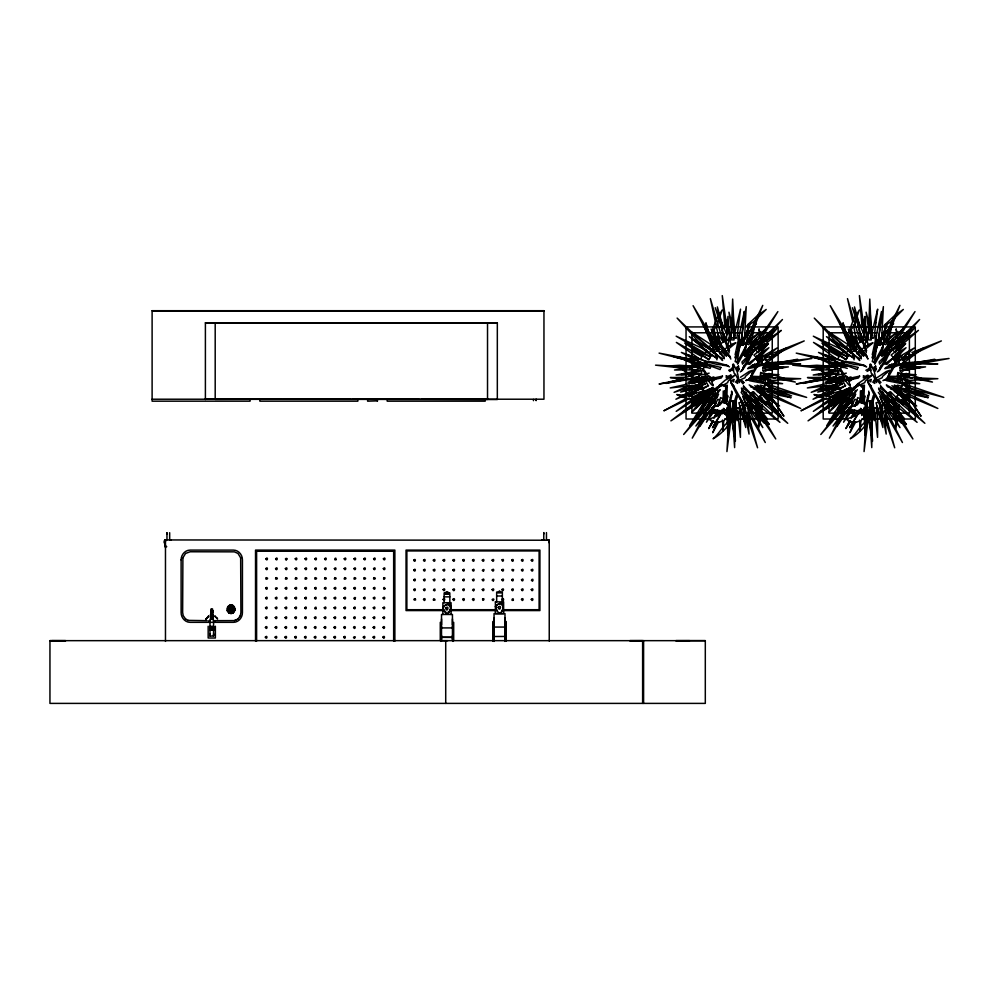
<?xml version="1.0" encoding="UTF-8"?>
<svg xmlns="http://www.w3.org/2000/svg" width="999" height="999" viewBox="0 0 999 999"><rect width="100%" height="100%" fill="white"/><g stroke="black" fill="none" stroke-linecap="round" stroke-linejoin="round"><path stroke-width="1.5" d="M65.622 640.659L49.95 640.659L49.95 703.396L705.306 703.396L705.306 640.659L675.923 640.659M250.062 398.901L250.062 401.173L152.11 401.173L152.11 310.726L543.956 310.726L152.11 310.726M165.472 641.395L165.472 539.947L549.238 540.234M166.97 539.785L166.97 533.016M169.668 539.785L169.668 532.704M205.394 399.525L205.394 322.814L497.327 322.814L497.327 399.525L205.394 399.225M208.167 626.236L208.167 637.999L215.372 637.999L215.372 626.236M213.574 628.196L213.574 636.038L209.977 636.038L209.977 628.196M209.977 630.357L209.977 622.302M210.752 614.46L210.752 610.539L212.799 610.539L212.799 614.46M213.087 619.705L213.087 614.46M213.574 630.357L213.574 622.302M281.156 399.25L215.197 399.375L215.197 322.839M255.532 641.183L255.532 550.099L394.867 550.099L394.867 641.183M256.331 640.334L256.331 550.961L394.068 550.961L394.068 640.334M256.518 641.296L256.518 551.111L393.656 551.111L393.656 641.296M357.829 398.901L357.829 401.173L259.865 401.173L259.865 398.901M377.422 400.861L367.62 401.173L367.62 398.901M377.422 401.173L377.422 398.901M485.177 398.901L485.177 401.173L387.212 401.173L387.212 398.901M406.868 609.715L406.868 550.936L539.11 550.936L539.11 609.715L503.321 609.715M440.272 640.621L440.272 622.327M440.971 641.383L440.971 623.076M441.521 640.821L441.521 614.472L452.447 614.472L452.447 640.821M442.869 614.497L442.869 602.722L451.086 602.722L451.086 614.497M444.13 602.734L444.13 592.931L449.825 592.931L449.825 602.734M445.716 703.396L445.716 640.659M452.997 641.383L452.997 623.076M453.696 640.621L453.696 622.327M421.89 399.25L487.524 399.375L487.524 322.839M492.807 641.296L492.807 621.478M493.506 640.534L493.506 622.227M494.055 641.42L494.055 613.623L504.982 613.623L504.982 641.42M496.665 601.885L496.665 592.082L502.36 592.082L502.36 601.885M505.531 640.534L505.531 622.227M506.231 641.296L506.231 621.478M533.441 399.425L533.441 400.661M536.151 400.349L536.151 399.438M543.768 539.66L543.768 532.892M152.11 399.213L543.956 399.213L543.956 310.726M546.465 539.66L546.465 532.592M549.238 641.058L549.238 539.947M642.619 703.396L642.619 640.696M643.593 703.396L643.593 640.659L629.882 640.659M734.977 410.377L734.852 436.001L733.728 426.011M872.127 410.377L872.002 436.001L870.566 423.164M735.214 410.302L734.615 447.589L733.179 426.461M872.377 408.753L871.765 447.589L870.104 423.501M723.064 402.247L723.264 390.959M860.201 402.247L860.414 390.959L861.937 390.646L861.275 402.41M385.139 588.486C383.129 585.177 383.104 591.108 385.077 588.736M731.206 336.338L732.654 299.076L734.29 333.554M868.418 334.79L868.655 328.621M868.905 322.44L869.792 299.076L871.44 333.554M726.947 328.771L726.423 339.997L729.72 339.235L727.971 316.408L727.01 327.372M864.147 327.372L863.573 339.997L866.857 339.235L866.37 334.915M729.457 410.889L726.922 451.573L731.081 418.656M866.383 415.384L864.073 451.573L868.231 418.656M724.125 402.41L724.787 390.646M744.492 339.498L746.241 306.656L741.108 340.209L743.306 340.696M881.792 336.601L883.378 306.656L878.258 340.209L880.456 340.696M723.688 421.216L723.101 431.031L722.489 420.042M860.826 421.216L860.251 431.031L859.627 420.042M865.846 423.289L865.409 430.082L865.047 425.649M729.832 409.128L728.259 430.082L726.673 409.203M729.07 420.479L730.032 408.703M866.021 420.567L866.97 409.128M866.22 420.479L866.82 413.124M864.272 325.999L865.109 316.408L866.046 332.018M728.82 423.401L727.784 435.002L726.91 410.264M865.971 423.401L864.934 435.002L864.41 418.032M730.094 404.47L728.408 423.676L726.96 407.455M867.107 405.881L865.559 423.676L864.11 407.455M878.82 338.786L881.493 311.513L875.386 339.498L878.683 340.222M737.437 353.921L739.372 335.127L735.127 354.695L737.287 355.319M874.437 355.319L876.523 335.127L872.264 354.695M763.723 379.782L763.323 383.141L782.617 383.666L767.881 380.669M900.861 379.782L900.474 383.141L919.754 383.666L905.019 380.669L937.874 378.696L903.958 377.46M227.51 608.216L228.459 612.137M227.372 609.315L227.872 607.255M234.74 609.253L233.654 612.137M234.927 610.439L235.052 609.253M450.586 608.591L450.099 610.564L447.914 612.387M495.916 607.754L496.041 606.73M502.997 608.766L503.121 607.742M448.164 593.98L446.978 592.357L445.804 593.98M448.726 594.143C449.55 591.108 444.405 591.108 445.242 594.143M497.714 592.794L499.512 590.884L501.323 592.794M732.579 406.693L733.328 400.699M749.874 339.385L750.411 335.652L745.591 343.481L748.738 344.692L749.6 340.709M887.025 339.385L887.549 335.652L883.378 342.407M697.727 367.607L697.414 369.842L674.512 370.005L696.503 366.683M834.877 367.607L834.565 369.842L811.663 370.005L832.254 366.858M724.725 414.023L725.361 409.702M861.662 415.459L862.499 409.702M837.037 365.896L837.399 363.661L810.539 356.506L835.002 360.289M210.976 616.196L211.239 615.334M211.326 616.458L211.264 615.634M212.45 616.508L212.225 615.259M212.912 616.058L212.362 617.257M212.188 614.622L213.062 615.696L212.65 617.057M722.477 413.586L723.001 410.589M859.627 413.586L860.139 410.589M182.892 557.792L182.642 612.487L183.217 615.659L185.564 618.993M869.18 392.744L867.394 397.714L868.768 394.443L868.743 391.133M886.737 340.709L885.888 344.692L882.729 343.481M724.375 403.334L726.186 395.03L728.146 396.128L725.823 403.259M861.525 403.334L863.323 395.03M733.903 336.488L740.534 309.153L736.937 338.087L733.566 337.949M738.124 378.858L736.35 380.781L736.638 381.618L744.954 377.759L745.529 376.273L752.559 370.329L749.175 371.466L740.496 377.26M374.088 577.622C371.778 580.806 377.934 578.409 374.088 577.622M714.385 410.377L713.523 413.324L716.071 410.327M851.535 410.377L850.661 413.324L853.221 410.327M722.664 413.586L724 409.103M859.814 413.586L861.15 409.103M182.892 557.804L185.564 553.446L190.172 551.76L234.403 551.848L237.987 553.458L240.659 557.804M237.987 618.993L240.334 615.659L240.909 612.474L240.659 557.792M710.539 403.459L709.427 406.918L715.409 400.312L713.486 399.15M847.676 403.459L846.565 406.918L852.559 400.312L850.636 399.15M862.974 403.259L865.284 396.128M501.985 559.927C502.859 563.698 504.732 558.079 502.122 559.715M227.585 607.08L227.185 610.377L229.058 613.086M234.927 610.377L233.054 613.086M443.506 607.579L443.868 606.63M750.286 337.575L762.749 305.382L747.015 337.487M887.961 336.188L899.899 305.382L883.478 338.873M748.875 339.523L755.943 319.28L751.323 342.457L748.338 340.884M886.013 339.523L893.081 319.28L888.473 342.457L886.475 341.408M717.045 421.94L712.724 432.754L718.568 421.928M854.195 421.94L849.874 432.754L855.718 421.928M714.847 416.87L717.582 410.127M851.997 416.87L854.719 410.127M723.351 413.524L724.45 410.826M861.588 410.826L860.501 413.524L860.289 409.752M720.379 413.761L722.052 409.652M857.517 413.761L859.19 409.652M713.985 418.356L717.444 410.189M851.136 418.356L854.595 410.189M210.677 615.197L211.363 617.345M239.91 616.595L240.334 615.646M751.535 346.116L746.902 355.869L744.68 355.544L756.156 338.611L752.297 344.867M884.04 355.869L893.293 338.611L881.83 355.544M716.258 402.035L706.43 422.215L714.922 409.977M853.408 402.035L843.581 422.215L851.223 411.226M855.419 390.659L851.26 399.2L845.828 405.894L857.367 389.635M709.627 404.62L692.245 438.136L704.67 417.47M714.322 395.217L715.671 392.532M846.777 404.62L829.382 438.136L842.594 416.171M851.473 395.217L852.821 392.532M712.949 420.629L710.401 425.636L713.436 421.054M850.087 420.629L847.552 425.636L850.586 421.054M708.378 409.865L711.026 404.707M844.867 411.151L836.975 426.511L849.575 407.742M846.19 408.579L847.502 405.994M705.731 415.022L699.824 426.511L712.424 407.742M725.461 403.471L727.409 399.712M862.612 403.471L864.56 399.712M712.662 420.916L708.678 428.596L713.298 421.503M849.799 420.916L845.816 428.596L850.436 421.503M723.513 409.977L712.512 427.697L722.452 410.739M860.663 409.977L854.432 419.992M750.511 377.947L752.397 372.802L751.31 376.323L749.088 378.946M887.649 377.947L889.547 372.802L888.461 376.323L886.238 378.946M751.236 355.432L755.831 347.677M758.129 343.806L777.871 311.613L748.413 353.571M888.386 355.432L892.207 348.963M895.279 343.806L915.009 311.613L885.564 353.571M713.973 401.948L718.618 394.18M851.123 401.948L855.768 394.18M707.467 400.686L694.492 421.765L710.926 401.111M717.082 415.497L720.054 410.564L716.47 416.471M842.194 404.682L831.643 421.765L848.988 399.962M853.496 416.72L857.192 410.564L853.621 416.471M336.139 559.565C336.051 555.694 333.079 560.814 335.964 559.74M852.909 422.515L849.662 427.697L859.59 410.739M707.654 396.241L689.685 425.499L710.202 398.464M741.758 370.979L743.955 365.946L742.657 369.405L740.271 371.89M878.895 370.979L881.106 365.946L879.794 369.405L877.422 371.89M708.441 396.591L702.846 405.282L713.261 395.417L710.664 393.256M846.328 395.479L839.997 405.282L850.411 395.417L847.814 393.256M717.482 406.243L719.18 403.746M482.542 598.901C482.417 602.772 485.664 597.814 482.729 598.738M501.985 599.113C504.033 596.927 504.308 602.047 502.035 600.087M513.386 600.212C513.498 596.341 510.252 601.298 513.186 600.374M717.245 405.794L719.829 402.11M854.395 405.794L856.967 402.11M227.585 607.142L230.02 605.044M227.872 607.317L230.107 605.394L232.005 605.444M496.391 605.794L497.714 604.345M502.06 610.526L502.634 609.702M753.184 345.642L767.07 327.422L750.224 344.006L752.197 345.092M711.975 403.571L695.891 426.024L715.759 404.046L712.861 402.31M849.113 403.571L833.041 426.024L852.909 404.046L850.012 402.31M714.672 409.49L709.527 416.62L717.757 399.175L719.705 400.312M851.822 409.49L846.677 416.62L854.907 399.175L857.829 400.874M707.567 392.345L696.041 407.817L708.004 396.528M844.704 392.345L833.191 407.817L846.19 395.554M703.321 409.565L683.653 434.49L709.715 405.207M709.69 401.198L715.134 394.018M843.193 405.981L820.791 434.49L846.865 405.207M846.827 401.198L849.562 397.614M705.294 394.655L691.67 412.487L706.78 397.889M842.444 394.655L828.82 412.487L844.967 396.903M713.536 390.347L711.076 394.83L712.562 391.733L714.984 389.622M850.673 390.347L848.213 394.83L849.712 391.733L852.135 389.622M210.901 614.922L210.664 616.595M759.053 350.437L764.547 343.693M766.37 341.446L777.284 328.072L756.718 348.002M896.203 350.437L914.422 328.072L893.868 348.002M206.818 618.256L207.58 617.345M207.08 617.944L206.106 619.118L206.968 618.069M207.417 617.532L208.279 616.483L207.305 617.669M210.152 620.079L210.864 619.218M210.639 619.492L211.276 618.731M760.564 344.393L782.454 319.505L760.726 340.634M896.727 345.579L919.592 319.505L895.728 342.719M889.247 393.643L890.708 391.92L903.533 404.97L888.523 394.505M213.087 622.302L214.273 620.903M713.723 400.699L717.732 396.191M851.872 399.575L854.882 396.191M869.767 368.356L868.256 370.017L870.916 370.354M895.653 397.652L897.227 396.041M713.011 387.075L698.551 400.661L714.822 388.411M316.059 608.716C316.97 604.957 312.774 609.128 315.834 608.841M383.666 577.747C382.754 581.505 386.938 577.335 383.891 577.622M726.236 353.421L724.575 354.945L716.383 336.263L722.614 347.602M863.386 353.421L861.725 354.945L853.521 336.263L859.752 347.602M752.971 401.123L755.469 398.851L779.969 422.34L755.244 402.922M750.486 347.003L747.452 349.712L750.062 351.848L754.47 343.781L751.498 346.091M889.947 401.785L888.273 403.284L904.42 418.868L898.563 411.363M896.49 349.588L918.431 330.369L894.068 347.227L895.678 348.801M717.282 386.913L702.434 401.061L717.607 389.123M854.432 386.913L839.572 401.061L854.744 389.123M434.815 590.584C435.939 586.875 431.518 590.821 434.59 590.696M493.593 580.781C494.705 577.085 490.284 581.018 493.369 580.894M532.779 580.781C533.891 577.085 529.47 581.018 532.542 580.894M703.059 395.354L687.187 409.777L702.309 391.608L704.17 394.418M841.32 394.418L824.337 409.777L839.447 391.608L840.696 393.481M228.222 606.231L229.058 605.544M232.892 612.774L233.654 612.087M444.43 605.831L445.179 605.194M445.704 594.03L448.251 594.03M498.651 591.883L500.374 591.883M706.281 393.956L670.903 420.854L698.214 402.997M843.418 393.956L808.054 420.854L835.351 402.997M703.82 390.671L676.186 411.363L696.041 399.001M830.319 398.713L813.336 411.363L833.191 399.001M832.691 396.928L840.958 390.671M237.987 618.98L234.403 620.604L214.86 620.666M722.027 384.79L710.751 394.168L720.754 384.615M859.177 384.79L847.901 394.168L854.27 387.225L859.115 383.741M212.213 610.052C214.061 608.266 209.49 608.266 211.326 610.052M212.213 612.225C214.061 610.439 209.49 610.439 211.326 612.225M704.969 396.653L683.191 411.563L698.214 403.671M842.107 396.653L820.341 411.563L842.294 400.137M753.546 400.587L750.711 402.435L760.039 413.511M890.696 400.587L887.861 402.435L897.189 413.511M759.29 353.796L768.918 347.727L758.903 358.004L756.78 355.369M895.179 354.583L906.056 347.727L896.053 358.004L894.629 356.243M701.286 395.741L706.543 392.482M837.125 396.553L843.68 392.482M867.045 371.466L869.068 370.267L870.004 368.156L865.871 370.292M689.023 396.89L696.827 392.382M702.022 389.373L708.528 385.614M826.173 396.89L833.965 392.382M839.172 389.373L845.666 385.614M761.513 357.03L776.985 348.064L762.237 360.489L760.289 357.729M898.663 357.03L914.122 348.064L899.375 360.489L897.427 357.729M696.028 387.974L675.911 399.225L695.391 391.146M834.44 387.262L813.049 399.225L833.928 390.572M686.425 398.401L663.86 410.789L689.697 398.414M823.563 398.401L800.998 410.789L826.847 398.414M266.333 577.622C264.011 580.806 270.18 578.409 266.333 577.622M276.124 577.622C273.813 580.806 279.97 578.409 276.124 577.622M285.926 577.622C283.604 580.806 289.772 578.409 285.926 577.622M295.716 577.622C293.406 580.806 299.563 578.409 295.716 577.622M305.519 577.622C303.197 580.806 309.365 578.409 305.519 577.622M315.309 577.622C312.999 580.806 319.156 578.409 315.309 577.622M325.112 577.622C322.789 580.806 328.958 578.409 325.112 577.622M334.902 577.622C332.592 580.806 338.748 578.409 334.902 577.622M344.705 577.622C342.382 580.806 348.551 578.409 344.705 577.622M354.495 577.622C352.185 580.806 358.341 578.409 354.495 577.622M364.298 577.622C361.975 580.806 368.144 578.409 364.298 577.622M355.082 599.05C356.93 595.641 351.798 598.601 354.832 599.1M714.56 343.269L716.545 342.207M851.71 343.269L853.695 342.207L847.764 334.727L850.711 343.806M761.238 379.87L764.198 377.485L763.91 373.114L764.797 373.052L768.443 380.631L770.691 391.421L766.77 383.079L765.484 382.155L764.06 376.748L760.052 378.683M898.376 379.87L900.361 378.821L901.248 376.848L897.202 378.683M709.989 394.38L713.398 392.632L711.375 389.922L705.656 396.316L708.853 394.967M847.14 394.38L850.549 392.632L848.526 389.922L842.794 396.316L846.003 394.967M702.372 401.548L706.543 399.438M769.892 357.28L786.051 348.176L767.182 362.412L766.395 360.302M907.042 357.28L923.188 348.176L904.332 362.412L903.146 359.253M757.866 362.837L765.971 358.903M770.029 356.93L804.22 340.921L764.947 356.406M895.017 362.837L941.37 340.921L911.912 352.522M692.419 397.115L710.077 388.611M829.557 397.115L847.227 388.611M483.566 571.103C485.601 567.807 480.319 570.479 483.316 571.141M473.776 590.696C475.811 587.4 470.517 590.072 473.514 590.734M689.522 385.264L674.088 392.32L700.611 383.753L699.375 380.607L693.743 383.266M826.673 385.264L811.238 392.32L837.749 383.753L836.925 381.655M830.893 383.266L833.703 381.943M854.719 347.252L857.791 345.841L848.251 329.071L854.207 345.841M229.221 605.844L231.056 605.307M229.221 612.712L232.892 612.712M233.054 613.024L231.056 613.661L229.058 613.024M498.613 592.882L500.412 592.882M701.373 383.579L680.606 392.095L700.948 387.15M837.187 384.128L817.756 392.095L838.099 387.15M756.53 359.74L760.739 358.067M893.68 359.74L897.889 358.067M904.894 355.294L909.102 353.634M236.288 620.042L234.403 620.591M705.132 376.036L687.936 382.292L699.874 380.282M842.282 376.036L825.087 382.292L835.489 380.519M762.687 364.323L766.895 363.124L758.204 366.583L747.702 368.668L749.25 367.108L758.491 365.509M769.442 367.108L797.614 359.24L778.159 362.724M899.837 364.323L904.033 363.124L895.341 366.583L884.839 368.668L886.4 367.108L895.628 365.509M906.592 367.108L934.764 359.24L912.324 363.249M751.111 365.746L754.295 364.872L757.816 365.347L752.559 364.91M713.898 376.91L694.218 382.729L707.866 380.157M844.192 378.783L831.368 382.729L845.017 380.157M846.94 378.034L851.048 376.91M882.904 380.582L886.088 379.707L889.61 380.182L884.352 379.745M700.661 385.964L694.143 387.462L701.735 382.267L702.647 384.328M837.811 385.964L831.293 387.462L838.885 382.267L839.797 384.328M728.858 339.26L725.574 340.072L715.247 307.742L726.573 333.941M354.583 638.286C357.255 635.476 351.536 637.012 354.32 638.286M702.522 386.338L686.638 389.985L704.395 382.43L705.094 384.578M838.211 386.688L823.788 389.985L841.545 382.43L842.244 384.578M729.307 338.761L731.505 338.236L724.75 316.833L727.584 334.752M866.458 338.761L868.655 338.236L861.887 316.833L864.722 334.752M698.925 375.487L709.178 373.151M836.063 375.487L846.315 373.151M707.18 378.184L690.022 382.542L706.468 380.132M844.33 378.184L827.172 382.542L843.606 380.132M682.792 379.133L659.053 383.991L690.384 379.383M819.942 379.133L796.203 383.991L827.522 379.383M700.611 370.154L691.945 372.202L700.749 373.539M833.004 371.603L818.306 374.588L838.86 373.913L838.473 370.554L835.738 371.079M737.299 408.379L740.621 407.742L740.409 437.375L737.649 411.451M874.45 408.379L877.771 407.742L877.559 437.375L874.962 412.974M698.101 370.766L676.061 375.025L697.052 374.175M835.239 370.766L813.198 375.025L834.19 374.175M493.106 600.536C495.929 597.877 490.134 599.088 492.857 600.511M764.759 366.995L767.769 366.446M776.785 364.81L811.9 358.479L780.731 362.113M763.049 370.866L782.055 367.57L762.761 367.495L763.049 370.866L783.653 367.432L762.761 367.495M901.91 366.995L904.919 366.446M913.935 364.81L949.05 358.479L917.881 362.113M900.199 370.866L919.205 367.57L899.912 367.495L900.199 370.866L920.803 367.432L899.912 367.495M710.826 379.657L713.786 379.158M766.258 370.442L788.423 366.883L765.971 367.07M903.408 370.442L925.561 366.883L903.121 367.07M697.839 378.259L702.309 377.597M705.294 377.147L709.765 376.486M836.475 378.047L839.46 377.597M842.444 377.147L846.915 376.486M735.951 400.836L732.604 401.311L737.075 420.754L735.951 400.836L736.85 419.118L732.929 402.697M869.754 401.311L873.101 400.836L874.225 420.754L869.754 401.311L873.988 419.118L873.101 400.836M230.02 605.107L233.054 605.481L235.052 609.315M231.056 613.261L232.005 613.111M446.053 604.82L447.914 604.82M498.588 603.958L500.449 603.958M694.942 366.196L689.322 366.833L698.626 366.708M832.092 366.196L826.46 366.833L835.776 366.708M763.448 365.809L778.521 363.174L763.436 364.872M900.599 365.809L915.658 363.174L901.922 364.835M903.695 375.474L906.592 375.162L897.789 372.502L897.414 375.861L901.185 375.624M762.774 363.911L765.758 363.611M770.254 363.161L776.235 362.562M899.912 363.911L902.909 363.611M907.404 363.161L913.386 362.562M842.956 377.135L832.654 378.721L844.742 378.596L844.392 377.048M767.906 380.731L800.723 378.696L766.807 377.46M731.268 345.966L727.884 346.154L729.108 337.2L730.918 344.455M867.282 346.029L865.034 346.154L866.258 337.2L868.069 344.455M730.644 401.049L732.891 400.986L731.768 419.255L729.52 401.086M866.657 401.086L870.042 400.986L868.918 419.255L866.832 402.51M686.375 377.31L670.329 377.572L682.567 378.771M824.999 377.297L807.467 377.572L819.717 378.771M154.071 310.889L541.995 310.889M215.197 322.964L281.156 322.964M284.29 322.964L349.925 322.964M353.059 322.964L418.756 322.964M421.89 322.964L487.524 322.964M714.148 326.923L686.051 326.923L686.051 365.934M717.27 326.923L731.318 326.923M734.44 326.923L742.245 326.923M745.366 326.923L778.134 326.923L778.134 419.006L734.44 419.006M722.826 332.792L691.932 332.792L691.932 360.602M725.911 332.792L741.358 332.792M744.455 332.792L749.088 332.792M752.172 332.792L772.252 332.792M859.977 332.792L829.07 332.792L829.07 360.602M863.061 332.792L876.96 332.792M881.593 332.792L909.402 332.792M726.723 404.47L728.97 404.47M719.742 413.124L691.932 413.124L691.932 394.593M724.375 413.124L730.544 413.124M735.189 413.124L746.003 413.124M749.088 413.124L759.902 413.124M762.986 413.124L772.252 413.124L772.252 408.466M856.88 413.124L829.07 413.124L829.07 386.863M861.513 413.124L869.242 413.124M872.327 413.124L883.141 413.124M886.238 413.124L890.871 413.124M893.955 413.124L897.04 413.124M900.136 413.124L909.402 413.124L909.402 408.466M701.66 419.006L686.051 419.006L686.051 387.787M704.782 419.006L711.026 419.006M725.074 419.006L731.318 419.006M848.176 419.006L823.201 419.006L823.201 369.056M862.212 419.006L866.895 419.006M871.578 419.006L915.284 419.006L915.284 326.923L823.201 326.923L823.201 365.934M165.06 539.797L165.846 539.797M170.567 539.772L171.353 539.772M547.365 539.847L548.151 539.847M166.746 546.69L165.06 546.69L165.06 540.784L165.846 540.796L165.846 539.672M496.665 596.003L502.36 596.003M444.13 596.853L449.825 596.853M406.83 609.715L442.657 609.715M450.412 609.715L495.554 609.715M443.406 610.576L406.044 610.576L406.044 550.099L539.91 550.099L539.91 610.576L502.547 610.576M451.186 610.576L496.328 610.576M210.752 612.512L212.799 612.512M213.087 614.46L210.464 614.46L210.464 619.705L209.278 621.141L210.464 622.302M207.143 620.666L188.187 620.391M209.977 626.373L213.574 626.373M209.977 626.735L213.574 626.735M209.977 627.097L213.574 627.097M494.055 627.06L504.982 627.06M209.977 627.459L213.574 627.459M209.977 627.822L213.574 627.822M441.521 627.909L452.447 627.909M209.977 628.159L213.574 628.159M209.977 628.508L213.574 628.508M209.977 628.846L213.574 628.846M209.977 629.17L213.574 629.17M209.977 629.482L213.574 629.482M209.977 629.782L213.574 629.782M209.977 629.994L213.574 629.994M494.055 636.525L504.982 636.45M901.31 382.942L910.226 382.717L904.769 380.631M765.484 382.942L773.076 382.717L767.632 380.631M868.768 407.33L872.139 407.355M732.742 407.342L735.002 407.355M732.979 408.741L735.239 408.753M286.251 559.915C289.548 557.892 283.629 557.892 286.001 559.84M276.273 589.298C279.57 587.287 273.651 587.275 276.024 589.235M870.616 337.487L872.876 337.55M733.478 337.487L735.726 337.55M731.143 337.874L734.527 337.987M831.393 367.095L792.694 365.159L822.389 368.494M834.44 367.245L837.487 367.395M694.243 367.095L655.556 365.159L685.252 368.494M697.29 367.245L700.349 367.395M840.646 379.483L834.19 378.846L843.019 376.273L843.243 378.521M703.496 379.483L697.04 378.846L705.881 376.273L706.093 378.521M899.475 373.663L916.195 374.762L898.014 376.923L897.926 373.551M762.324 373.663L779.045 374.762L760.863 376.923L760.813 374.675M901.098 376.436L887.924 376.261L889.672 377.61L899.412 376.336L908.029 377.01L903.87 376.66M822.801 379.121L832.08 380.207M685.664 379.121L696.478 380.382M829.932 379.62L826.011 379.158L835.189 376.561L835.414 378.808M692.782 379.62L688.86 379.158L698.051 376.561L698.264 378.808M826.872 369.068L841.782 370.991M689.722 369.068L704.645 370.991M231.056 604.957L233.054 605.544M697.851 360.289L673.388 356.506L697.377 363.249M831.842 359.89L796.228 353.122L821.053 359.465M842.194 361.688L846.64 362.462M694.692 359.89L659.078 353.122L688.299 360.577M705.057 361.688L709.49 362.462M848.101 366.296L828.071 362.512L847.277 368.394M905.119 376.66L912.362 378.122M916.707 378.996L932.454 382.08L905.981 373.389M767.981 376.66L775.212 378.122M779.557 378.996L795.316 382.08L768.83 373.389M835.676 363.161L845.903 365.759M698.526 363.161L702.909 364.273M728.134 365.734L722.664 365.234L726.348 365.372L729.47 366.845M839.073 353.221L836.762 352.635L839.947 353.933M701.922 353.221L699.625 352.635L702.809 353.933M897.477 385.114L901.91 386.288M907.816 387.862L943.78 397.402L896.977 381.493M760.339 385.114L764.759 386.288M770.679 387.862L806.643 397.402L759.839 381.493M700.249 363.661L678.408 356.768L698.438 366.421M889.784 379.345L886.837 378.459L886.675 380.706L906.38 384.528L892.744 380.219M752.647 379.345L749.687 378.459L749.525 380.706L769.23 384.528L755.594 380.219M839.672 359.877L818.506 352.435L838.323 362.974M702.534 359.877L681.355 352.435L701.173 362.974M750.399 386.763L759.39 389.96L766.645 394.63L749.188 384.915M415.134 598.688C411.376 599.575 416.995 601.423 415.347 598.826M188.187 620.404L185.564 618.98M824.787 360.189L815.559 356.768L835.589 366.421M834.64 351.049L830.793 349.5L835.813 352.709M890.459 388.836L896.041 391.071M900.224 392.744L937.836 408.454L891.857 385.751M697.489 351.049L693.643 349.5L698.676 352.709M753.308 388.836L758.89 391.071M763.074 392.744L800.686 408.454L754.72 385.751M867.706 377.522L865.896 375.899L868.019 375.112L868.106 377.422M838.498 352.597L847.714 356.481L846.141 359.478L838.373 354.358M701.348 352.597L710.564 356.481L708.99 359.478L699.924 353.509M758.341 386.326L770.816 390.721L763.686 388.549L757.205 385.189M446.053 612.387L443.506 609.602M232.005 605.394L234.615 608.279L234.241 607.255M898.488 394.143L906.78 398.114L900.486 391.408M852.159 356.805L844.392 352.709L838.036 346.878L853.708 358.341M715.009 356.805L707.255 352.709L700.898 346.878L716.57 358.341M845.753 348.139L826.473 336.663L842.706 349.987M708.603 348.139L689.322 336.663L705.556 349.987M851.086 401.473L852.946 402.734M713.935 401.473L715.796 402.734M709.065 398.014L710.913 399.313M724.462 386.401L722.926 385.314L719.33 386.476L718.98 385.639L725.199 380.157L735.002 375.187L728.146 381.131L727.659 382.617L722.839 385.389L725.374 385.676L727.21 387.312M893.531 388.099L908.353 397.652L893.63 386.488M894.867 398.464L924.874 423.314L901.622 400.387M501.323 604.345L502.634 605.794M448.788 605.194L449.525 605.831M228.459 612.087L229.221 612.774M870.991 369.143L869.292 367.669L871.54 366.783M733.853 369.143L732.142 367.669L734.402 366.783M864.347 387.312L862.512 385.676L860.064 385.314L863.523 388.761M851.21 353.634L814.26 318.082L837.599 343.731M714.073 353.634L677.122 318.082L700.449 343.731M760.838 412.737L767.269 418.868L761.413 411.363M751.123 403.284L759.764 411.725M762.274 398.214L760.089 396.041L757.729 398.464L787.736 423.314L766.67 402.56M214.785 621.428L212.637 619.243M901.585 399.588L917.169 415.06L901.835 395.629M766.52 401.685L780.032 415.06L764.685 395.629M215.147 616.433L217.12 618.431M215.672 616.97L214.698 615.983L215.322 616.62M212.25 618.856L212.874 619.492M216.945 618.256L217.62 618.93L216.259 617.557M214.498 621.128L215.172 621.803L213.973 620.604M880.993 382.455L879.47 380.806L877.334 380.457L880.169 383.903M844.717 351.523L848.788 355.981M707.567 351.523L711.638 355.981M879.058 389.747L883.341 393.181L880.356 391.021L878.571 388.087M513.474 569.63C509.765 568.518 513.711 572.939 513.586 569.867M433.466 600.087C437.162 601.198 433.229 596.79 433.354 599.862M899.038 415.721L906.418 424.525L899.799 414.473M760.976 414.622L769.28 424.525L761.825 413.211M878.296 392.345L889.672 408.329L879.52 390.472M715.759 341.183L710.626 334.727L713.573 343.806M730.506 357.48L726.81 353.933L729.42 356.181L730.831 359.066M891.657 402.185L897.701 410.214M754.507 402.185L760.551 410.214M753.283 400.811L751.61 398.526L749.088 400.774L763.136 413.998L754.969 403.097M883.728 404.957L899.974 427.597L892.307 413.499M746.59 404.957L762.836 427.597L755.157 413.499M496.391 609.702L496.965 610.526M233.891 606.231L234.528 607.142M228.833 610.714L230.732 612.062L230.732 609.665L228.534 609.665L228.833 610.714M884.152 396.516L912.899 438.973L899.987 416.833M747.002 396.516L775.761 438.973L762.836 416.833M894.005 405.631L896.478 409.428M756.031 404.37L760.164 410.689M856.867 349.5L830.231 305.694L845.541 335.115M713.361 339.298L693.081 305.694L709.09 336.451M714.959 341.845L716.545 344.405M718.131 346.953L719.73 349.5M876.785 398.126L882.916 408.466M884.44 411.051L902.434 442.532L879.769 396.541M739.647 398.126L745.766 408.466M748.064 412.337L765.284 442.532L742.632 396.541M887.012 394.73L890.833 401.223M749.874 394.73L753.683 401.223M755.968 405.132L757.492 407.729M886.588 403.159L888.024 405.744M889.447 408.329L890.871 410.914M850.424 344.468L853.92 351.149M713.985 345.804L716.77 351.149M867.819 381.93L871.078 386.351L868.743 383.491L867.781 380.194M866.67 350.724L862.699 342.182L860.988 333.741L866.32 352.897M729.532 350.724L725.549 342.182L723.838 333.741L729.183 352.897M450.099 606.63L450.462 607.579M227.185 610.439L227.585 611.488M877.759 399.375L882.367 412.088M884.415 417.732L894.704 447.777L886.25 417.257M740.609 399.375L744.717 410.676M746.765 416.321L757.567 447.777L749.113 417.257M854.545 358.279L848.7 344.293L852.085 352.048L854.12 359.84M717.394 358.279L711.55 344.293L714.934 352.048L716.982 359.84M212.887 615.384L213.012 616.071M860.089 341.233L847.489 298.626L852.746 321.79M722.939 341.233L710.351 298.626L719.667 342.07M860.289 327.297L854.495 306.93L861.363 342.008M723.563 328.721L717.344 306.93L724.225 342.008M876.81 405.919L882.891 427.522L880.119 405.244M880.981 398.376L883.016 405.644M743.843 398.376L745.866 405.644M872.502 336.039L866.096 312.188L868.93 331.73M735.351 336.039L728.958 312.188L731.78 331.73M880.594 406.768L886.188 434.066L884.627 415.609M743.443 406.768L749.05 434.066L747.252 412.5M853.333 324.687L856.805 342.07M866.782 408.741L872.577 441.108L869.904 407.267M729.382 407.305L735.426 441.108L732.754 407.267M864.672 331.481L859.415 295.604L862.05 327.16M865.871 338.886L866.358 341.858M727.522 331.481L722.265 295.604L724.912 327.16M502.997 606.73L503.121 607.754M495.916 607.742L496.041 608.766M234.615 608.216L234.74 609.315M869.58 414.523L869.904 417.407M732.766 417.407L733.254 421.728M853.571 345.629L851.335 330.194L855.581 350.849L854.145 351.398L853.858 348.514M863.086 339.173L863.723 346.69M725.936 339.173L726.585 346.69M864.797 422.702L863.823 409.203M860.501 408.341L861.275 413.161L861.275 408.554M723.363 408.341L724.138 413.161L724.125 408.554M863.998 408.703L864.272 414.922M859.49 410.214L859.527 413.024M909.402 332.392L909.402 366.783M909.402 369.655L909.402 375.861M909.402 380.519L909.402 405.407M829.07 363.698L829.07 371.416M829.07 379.145L829.07 383.778M772.252 332.392L772.252 366.783M772.252 369.655L772.252 375.861M772.252 380.519L772.252 405.407M705.306 640.659L49.95 640.659M691.932 363.698L691.932 371.416M691.932 379.145L691.932 383.778M691.932 386.863L691.932 391.496M689.635 640.659L675.923 640.696M686.051 369.056L686.051 384.665M642.619 640.659L629.882 640.696M549.063 540.759L549.063 542.719M548.151 539.872L547.365 539.872M543.768 532.592L543.768 533.941M542.644 539.897L541.858 539.897M536.151 399.3L536.151 400.661M504.982 618.106L504.982 623.925M504.982 625.686L504.982 626.698M504.982 634.577L504.982 638.461M497.327 322.814L205.394 322.814M494.055 618.106L494.055 623.925M494.055 625.686L494.055 626.698M494.055 634.577L494.055 638.461M452.447 618.955L452.447 624.775M452.447 626.535L452.447 627.547M452.447 635.414L452.447 639.31M447.677 640.696L441.795 640.696M441.521 618.955L441.521 624.775M441.521 626.535L441.521 627.547M441.521 635.414L441.521 639.31M418.756 399.25L353.059 399.25M349.925 399.25L284.29 399.25M213.574 633.803L213.574 636.038M212.799 610.539L212.799 612.125L210.752 612.125L210.752 610.539M209.977 633.803L209.977 636.038M166.97 532.704L166.97 534.065M165.846 545.854L165.846 546.728M165.06 539.672L165.06 546.753M164.148 540.884L164.148 542.832M65.622 640.696L51.911 640.659M181.119 559.902L181.119 612.524C180.981 617.469 185.002 622.377 190.122 622.327L233.429 622.327C238.549 622.377 242.57 617.469 242.432 612.524L242.432 559.902C242.57 554.969 238.549 550.049 233.429 550.099L190.122 550.099C185.002 550.049 180.981 554.969 181.119 559.902M230.682 606.655L230.682 608.915L228.596 608.903L230.682 606.655M231.406 609.702C229.608 615.446 236.788 608.054 231.406 609.702M231.443 606.655L231.443 608.903L233.504 608.903L231.443 606.655M495.404 601.873L495.404 613.648L503.621 613.623L503.621 601.873L495.404 601.873M725.724 385.502L725.511 394.68L726.598 403.484L727.272 385.189L725.724 385.502M862.861 385.502L862.661 394.68L863.748 403.484L864.422 385.189L862.861 385.502M265.784 568.593C267.37 572.19 268.394 565.659 265.784 568.593M265.846 558.791C267.432 562.387 268.456 555.856 265.846 558.791M265.659 588.186C267.245 591.783 268.269 585.239 265.659 588.186M265.597 597.976C267.183 601.573 268.207 595.042 265.597 597.976M265.534 607.779C267.12 611.363 268.144 604.832 265.534 607.779M265.409 627.372C266.995 630.956 268.019 624.425 265.409 627.372M265.472 617.569C267.058 621.166 268.082 614.635 265.472 617.569M265.347 637.162C266.933 640.759 267.957 634.228 265.347 637.162M275.574 568.593C277.16 572.19 278.184 565.659 275.574 568.593M275.637 558.791C277.223 562.387 278.246 555.856 275.637 558.791M275.387 597.976C276.973 601.573 277.997 595.042 275.387 597.976M275.324 607.779C276.91 611.363 277.934 604.832 275.324 607.779M275.2 627.372C276.785 630.956 277.822 624.425 275.2 627.372M275.262 617.569C276.848 621.166 277.872 614.635 275.262 617.569M275.137 637.162C276.723 640.759 277.759 634.228 275.137 637.162M285.364 568.593C286.963 572.19 287.987 565.659 285.364 568.593M285.252 588.186C286.838 591.783 287.862 585.239 285.252 588.186M285.19 597.976C286.775 601.573 287.799 595.042 285.19 597.976M285.127 607.779C286.713 611.363 287.737 604.832 285.127 607.779M285.065 617.569C286.651 621.166 287.675 614.635 285.065 617.569M284.94 637.162C286.526 640.759 287.55 634.228 284.94 637.162M285.002 627.372C286.588 630.956 287.612 624.425 285.002 627.372M295.229 558.791C296.815 562.387 297.839 555.856 295.229 558.791M295.167 568.593C296.753 572.19 297.777 565.659 295.167 568.593M295.042 588.186C296.628 591.783 297.652 585.239 295.042 588.186M294.98 597.976C296.566 601.573 297.59 595.042 294.98 597.976M294.917 607.779C296.503 611.363 297.527 604.832 294.917 607.779M294.855 617.569C296.441 621.166 297.465 614.635 294.855 617.569M294.73 637.162C296.316 640.759 297.352 634.228 294.73 637.162M294.792 627.372C296.378 630.956 297.402 624.425 294.792 627.372M305.02 558.791C306.618 562.387 307.642 555.856 305.02 558.791M304.957 568.593C306.556 572.19 307.58 565.659 304.957 568.593M304.845 588.186C306.431 591.783 307.455 585.239 304.845 588.186M304.782 597.976C306.368 601.573 307.392 595.042 304.782 597.976M304.72 607.779C306.306 611.363 307.33 604.832 304.72 607.779M304.658 617.569C306.243 621.166 307.267 614.635 304.658 617.569M304.533 637.162C306.119 640.759 307.143 634.228 304.533 637.162M304.595 627.372C306.181 630.956 307.205 624.425 304.595 627.372M314.822 558.791C316.408 562.387 317.432 555.856 314.822 558.791M314.76 568.593C316.346 572.19 317.37 565.659 314.76 568.593M314.635 588.186C316.221 591.783 317.245 585.239 314.635 588.186M314.573 597.976C316.159 601.573 317.183 595.042 314.573 597.976M314.448 617.569C316.034 621.166 317.058 614.635 314.448 617.569M314.385 627.372C315.971 630.956 316.995 624.425 314.385 627.372M314.323 637.162C315.909 640.759 316.933 634.228 314.323 637.162M324.613 558.791C326.211 562.387 327.235 555.856 324.613 558.791M324.55 568.593C326.149 572.19 327.173 565.659 324.55 568.593M324.425 588.186C326.024 591.783 327.048 585.239 324.425 588.186M324.375 597.976C325.961 601.573 326.985 595.042 324.375 597.976M324.313 607.779C325.899 611.363 326.923 604.832 324.313 607.779M324.25 617.569C325.836 621.166 326.86 614.635 324.25 617.569M324.188 627.372C325.774 630.956 326.798 624.425 324.188 627.372M324.126 637.162C325.711 640.759 326.735 634.228 324.126 637.162M334.353 568.593C335.939 572.19 336.963 565.659 334.353 568.593M334.228 588.186C335.814 591.783 336.838 585.239 334.228 588.186M334.166 597.976C335.751 601.573 336.775 595.042 334.166 597.976M334.103 607.779C335.689 611.363 336.713 604.832 334.103 607.779M334.041 617.569C335.627 621.166 336.651 614.635 334.041 617.569M333.978 627.372C335.564 630.956 336.588 624.425 333.978 627.372M333.916 637.162C335.502 640.759 336.526 634.228 333.916 637.162M344.205 558.791C345.804 562.387 346.828 555.856 344.205 558.791M344.143 568.593C345.741 572.19 346.765 565.659 344.143 568.593M343.956 597.976C345.554 601.573 346.578 595.042 343.956 597.976M344.018 588.186C345.617 591.783 346.641 585.239 344.018 588.186M343.893 607.779C345.492 611.363 346.516 604.832 343.893 607.779M343.843 617.569C345.429 621.166 346.453 614.635 343.843 617.569M343.781 627.372C345.367 630.956 346.391 624.425 343.781 627.372M343.718 637.162C345.304 640.759 346.328 634.228 343.718 637.162M354.008 558.791C355.594 562.387 356.618 555.856 354.008 558.791M353.946 568.593C355.532 572.19 356.556 565.659 353.946 568.593M353.821 588.186C355.407 591.783 356.431 585.239 353.821 588.186M353.696 607.779C355.282 611.363 356.306 604.832 353.696 607.779M353.634 617.569C355.219 621.166 356.243 614.635 353.634 617.569M353.571 627.372C355.157 630.956 356.181 624.425 353.571 627.372M363.798 558.791C365.384 562.387 366.421 555.856 363.798 558.791M363.736 568.593C365.322 572.19 366.358 565.659 363.736 568.593M363.549 597.976C365.147 601.573 366.171 595.042 363.549 597.976M363.611 588.186C365.209 591.783 366.233 585.239 363.611 588.186M363.486 607.779C365.085 611.363 366.109 604.832 363.486 607.779M363.424 617.569C365.022 621.166 366.046 614.635 363.424 617.569M363.374 627.372C364.96 630.956 365.984 624.425 363.374 627.372M363.311 637.162C364.897 640.759 365.921 634.228 363.311 637.162M373.601 558.791C375.187 562.387 376.211 555.856 373.601 558.791M373.539 568.593C375.124 572.19 376.148 565.659 373.539 568.593M373.414 588.186C375 591.783 376.024 585.239 373.414 588.186M373.289 607.779C374.875 611.363 375.899 604.832 373.289 607.779M373.351 597.976C374.937 601.573 375.961 595.042 373.351 597.976M373.226 617.569C374.812 621.166 375.836 614.635 373.226 617.569M373.164 627.372C374.75 630.956 375.774 624.425 373.164 627.372M373.102 637.162C374.687 640.759 375.711 634.228 373.102 637.162M383.391 558.791C384.977 562.387 386.001 555.856 383.391 558.791M383.329 568.593C384.915 572.19 385.951 565.659 383.329 568.593M383.079 607.779C384.677 611.363 385.701 604.832 383.079 607.779M383.141 597.976C384.74 601.573 385.764 595.042 383.141 597.976M383.017 617.569C384.615 621.166 385.639 614.635 383.017 617.569M382.954 627.372C384.553 630.956 385.577 624.425 382.954 627.372M382.904 637.162C384.49 640.759 385.514 634.228 382.904 637.162M758.378 426.71L758.328 428.596L761.3 417.982L762.1 404.87L759.465 413.174L758.378 426.71M895.529 426.71L895.466 428.596L898.451 417.982L899.25 404.87L896.615 413.174L895.529 426.71M728.771 402.647L726.348 415.572L730.032 404.87L731.93 394.031L728.771 402.647M865.908 402.647L863.498 415.572L867.182 404.87L869.068 394.031L865.908 402.647M726.36 375.711L726.248 377.959L728.446 376.935L726.36 375.711M863.498 375.711L863.398 377.959L865.596 376.935L863.498 375.711M746.403 343.082L744.992 354.845L743.406 354.782L746.403 343.082M883.553 343.082L882.129 354.845L880.544 354.782L883.553 343.082M761.213 355.656L760.888 361.8L762 363.049L762.499 349.875L761.213 355.656M898.351 355.656L898.039 361.8L899.137 363.049L899.649 349.875L898.351 355.656M712.15 330.569L712.025 332.63L716.745 325.637L722.19 309.99L716.495 319.205L712.15 330.569M849.287 330.569L849.175 332.63L853.895 325.637L859.34 309.99L853.646 319.205L849.287 330.569M739.41 407.992L738.573 417.669L736.038 408.291L739.41 407.992M876.548 407.992L875.711 417.669L873.188 408.291L876.548 407.992M756.493 386.488L756.38 388.099L771.203 397.652L756.493 386.488M413.736 560.164C415.122 563.848 416.508 557.38 413.736 560.164M413.736 569.967C415.122 573.638 416.508 567.17 413.736 569.967M413.736 579.757C415.122 583.441 416.508 576.972 413.736 579.757M413.736 589.56C415.122 593.231 416.508 586.763 413.736 589.56M423.526 560.164C424.912 563.848 426.298 557.38 423.526 560.164M423.526 569.967C424.912 573.638 426.298 567.17 423.526 569.967M423.526 579.757C424.925 583.441 426.298 576.972 423.526 579.757M423.526 589.56C424.912 593.231 426.298 586.763 423.526 589.56M423.526 599.35C424.912 603.034 426.298 596.565 423.526 599.35M433.329 560.164C434.715 563.848 436.101 557.38 433.329 560.164M433.329 569.967C434.715 573.638 436.101 567.17 433.329 569.967M433.329 579.757C434.715 583.441 436.101 576.972 433.329 579.757M443.119 560.164C444.505 563.848 445.891 557.38 443.119 560.164M443.119 569.967C444.505 573.638 445.891 567.17 443.119 569.967M443.119 579.757C444.505 583.441 445.891 576.972 443.119 579.757M443.119 589.56C444.505 593.231 445.891 586.763 443.119 589.56M443.119 599.35C444.505 603.034 445.891 596.565 443.119 599.35M452.922 560.164C454.308 563.848 455.694 557.38 452.922 560.164M452.922 569.967C454.308 573.638 455.694 567.17 452.922 569.967M452.922 579.757C454.308 583.441 455.694 576.972 452.922 579.757M452.922 589.56C454.308 593.231 455.694 586.763 452.922 589.56M452.922 599.35C454.308 603.034 455.694 596.565 452.922 599.35M462.712 560.164C464.098 563.848 465.484 557.38 462.712 560.164M462.712 569.967C464.098 573.638 465.484 567.17 462.712 569.967M462.712 579.757C464.098 583.441 465.484 576.972 462.712 579.757M462.712 589.56C464.098 593.231 465.484 586.763 462.712 589.56M462.712 599.35C464.098 603.034 465.484 596.565 462.712 599.35M472.515 560.164C473.901 563.848 475.274 557.38 472.515 560.164M472.515 569.967C473.901 573.638 475.274 567.17 472.515 569.967M472.515 579.757C473.901 583.441 475.274 576.972 472.515 579.757M472.515 599.35C473.901 603.034 475.274 596.565 472.515 599.35M482.305 560.164C483.691 563.848 485.077 557.38 482.305 560.164M482.305 579.757C483.691 583.441 485.077 576.972 482.305 579.757M482.305 589.56C483.691 593.231 485.077 586.763 482.305 589.56M492.107 560.164C493.494 563.848 494.867 557.38 492.107 560.164M492.107 569.967C493.494 573.638 494.867 567.17 492.107 569.967M492.107 589.56C493.494 593.231 494.867 586.763 492.107 589.56M501.898 569.967C503.284 573.638 504.67 567.17 501.898 569.967M501.898 579.757C503.284 583.441 504.67 576.972 501.898 579.757M501.898 589.56C503.284 593.231 504.67 586.763 501.898 589.56M511.7 560.164C513.086 563.848 514.46 557.38 511.7 560.164M511.7 579.757C513.086 583.441 514.46 576.972 511.7 579.757M511.7 589.56C513.086 593.231 514.46 586.763 511.7 589.56M521.49 560.164C522.877 563.848 524.263 557.38 521.49 560.164M521.49 569.967C522.877 573.638 524.263 567.17 521.49 569.967M521.49 579.757C522.877 583.441 524.263 576.972 521.49 579.757M521.49 589.56C522.877 593.231 524.263 586.763 521.49 589.56M521.49 599.35C522.877 603.034 524.263 596.565 521.49 599.35M531.281 560.164C532.679 563.848 534.053 557.38 531.281 560.164M531.281 569.967C532.679 573.638 534.053 567.17 531.281 569.967M531.281 589.56C532.679 593.231 534.053 586.763 531.281 589.56M531.281 599.35C532.679 603.034 534.053 596.565 531.281 599.35M731.967 326.473L730.694 339.847L734.078 339.947L733.179 314.835L731.967 326.473M869.105 326.473L867.844 339.847L871.228 339.947L870.316 314.835L869.105 326.473M744.342 311.513L741.545 340.222L738.249 339.498L744.342 311.513M704.008 365.671L703.646 369.043L689.672 365.821L704.008 365.671M760.639 372.502L760.276 375.861L769.442 375.162L760.639 372.502M841.158 365.671L840.796 369.043L826.81 365.821L841.158 365.671M875.911 322.764L874.088 338.087L870.703 337.949L877.671 309.153L875.911 322.764M228.272 608.503C232.143 622.077 238.024 598.888 228.272 608.503M442.932 607.38C448.588 627.072 457.092 593.418 442.932 607.38M445.641 608.154C447.302 613.886 449.8 604.145 445.641 608.154M495.467 606.53C501.123 626.223 509.627 592.569 495.467 606.53M498.176 607.317C499.825 613.036 502.335 603.296 498.176 607.317M748.651 327.098L746.353 344.318L743.056 343.544L748.651 327.098M885.801 327.098L883.491 344.318L880.206 343.544L885.801 327.098M740.359 342.382L737.125 362.525L735.114 361.513L740.359 342.382M877.509 342.382L874.262 362.525L872.264 361.513L877.509 342.382M743.568 386.064L743.244 388.274L751.598 394.555L757.692 400.824L743.568 386.064M880.718 386.064L880.394 388.274L888.748 394.555L894.842 400.824L880.718 386.064M727.135 415.759L726.723 418.369L724.824 419.105L724.287 420.454L718.955 422.277L712.312 421.815L709.427 419.343L717.919 415.297L719.305 412.4L723.026 412.475L727.135 415.759M864.285 415.759L863.873 418.369L861.962 419.105L861.438 420.454L856.106 422.277L849.45 421.815L846.578 419.343L855.069 415.297L856.455 412.4L860.164 412.475L864.285 415.759M732.03 392.744L730.257 397.714L731.618 394.443L731.605 391.133L732.03 392.744M729.67 405.931L729.245 408.104L727.309 408.591L726.76 409.69L721.328 410.839L714.535 409.94L711.6 407.617L720.267 404.832L721.678 402.485L725.474 402.822L729.67 405.931M866.82 405.931L866.395 408.104L864.46 408.591L863.91 409.69L858.478 410.839L851.685 409.94L848.75 407.617L857.417 404.832L858.828 402.485L862.624 402.822L866.82 405.931M857.841 383.716L856.131 385.639L856.48 386.476L864.797 382.617L865.284 381.131L872.152 375.187L868.743 376.323L857.841 383.716M732.504 407.942L729.62 420.866L737.799 395.517L736.226 395.492L732.504 407.942M869.642 407.942L866.77 420.866L874.937 395.517L873.363 395.492L869.642 407.942M721.49 351.286L719.705 353.196L719.992 354.033L728.308 350.174L728.883 348.701L735.913 342.757L732.529 343.893L721.49 351.286M858.628 351.286L856.855 353.196L857.142 354.033L865.459 350.174L866.021 348.701L873.064 342.757L869.679 343.893L858.628 351.286M875.274 378.858L873.488 380.781L873.775 381.618L882.105 377.759L882.666 376.273L889.709 370.329L886.325 371.466L875.274 378.858M741.795 340.634L736.413 357.43L734.827 357.742L741.795 340.634M752.122 373.614L751.285 376.848L757.005 366.945L761.201 355.944L752.122 373.614M878.945 340.634L873.563 357.43L871.977 357.742L878.945 340.634M889.272 373.614L888.423 376.848L894.142 366.945L898.351 355.944L889.272 373.614M718.568 403.546L717.781 406.343L723.526 399.15L720.529 397.565L718.568 403.546M855.718 403.546L854.932 406.343L860.663 399.15L857.679 397.565L855.718 403.546M760.876 407.517L755.506 400.587L751.273 392.907L752.534 391.945L760.876 407.517M898.026 407.517L892.656 400.587L888.411 392.907L889.672 391.945L898.026 407.517M749.65 324.837L742.619 345.292L741.083 345.242L749.65 324.837M886.8 324.837L879.757 345.292L878.221 345.242L886.8 324.837M739.26 368.981L738.149 371.128L737.012 368.993L739.26 368.981M876.41 368.981L875.299 371.128L874.162 368.993L876.41 368.981M743.631 366.733L742.594 369.93L748.9 360.377L753.77 349.662L743.631 366.733M880.781 366.733L879.744 369.93L886.051 360.377L890.908 349.662L880.781 366.733M745.978 345.991L742.881 354.807L737.599 364.185L737.349 362L745.978 345.991M883.116 345.991L880.032 354.807L874.749 364.185L874.5 362L883.116 345.991M707.18 364.423L706.043 367.607L698.264 363.037L707.18 364.423M844.317 364.423L843.193 367.607L835.401 363.037L844.317 364.423M720.866 367.445L720.079 369.555L701.161 362.5L720.866 367.445M858.016 367.445L857.229 369.555L838.311 362.5L858.016 367.445M710.951 366.296L710.127 368.394L690.933 362.512L710.951 366.296M712.662 391.258L708.441 399.088L700.599 409.153L706.006 399.6L712.662 391.258M849.812 391.258L845.579 399.088L837.749 409.153L843.156 399.6L849.812 391.258M765.246 384.677L763.91 387.787L791.595 395.916L765.246 384.677M902.397 384.677L901.048 387.787L928.733 395.916L902.397 384.677M705.556 361.039L704.195 364.136L687.275 354.87L705.556 361.039M842.694 361.039L841.333 364.136L824.425 354.87L842.694 361.039M701.872 356.531L700.486 359.615L676.36 342.407L701.872 356.531M839.023 356.531L837.624 359.615L813.511 342.407L839.023 356.531M712.624 379.395L712.137 381.506L715.746 378.896L714.347 377.972L712.624 379.395M849.762 379.395L849.287 381.506L852.884 378.896L851.498 377.972L849.762 379.395M718.269 390.659L714.123 399.2L708.678 405.894L720.217 389.635L718.269 390.659M732.467 419.592C727.559 427.097 720.953 434.44 713.086 438.773C720.142 433.079 723.813 422.889 732.467 419.592M891.62 343.781L887.212 351.848L884.59 349.712L891.62 343.781M869.617 419.592C864.709 427.097 858.104 434.44 850.236 438.773C857.292 433.079 860.951 422.889 869.617 419.592M710.364 356.755L708.828 359.765L693.356 349.987L710.364 356.755M847.502 356.755L845.966 359.765L830.506 349.987L847.502 356.755M709.24 402.672L705.381 410.015L716.87 395.779L714.06 393.906L709.24 402.672M755.556 338.973L744.829 356.418L744.143 354.295L755.556 338.973M846.39 402.672L842.519 410.015L854.02 395.779L851.198 393.906L846.39 402.672M892.706 338.973L881.98 356.418L881.293 354.295L892.706 338.973M762.786 344.842L758.116 352.435L755.631 350.149L762.786 344.842M899.937 344.842L895.266 352.435L892.769 350.149L899.937 344.842M727.21 354.87L726.373 356.318L723.551 352.884L725.686 353.234L727.21 354.87M743.855 382.455L743.019 383.903L740.197 380.457L742.332 380.806L743.855 382.455M864.347 354.87L863.523 356.318L860.688 352.884L862.824 353.234L864.347 354.87M834.889 412.25L826.835 425.499L847.352 398.464L844.804 396.241L834.889 412.25M714.185 330.194L716.995 351.398L718.431 350.849L714.185 330.194M742.369 390.472L741.146 392.345L752.522 408.329L742.369 390.472M722.464 376.148L721.241 377.997L703.009 381.743L711.713 378.446L722.464 376.148M859.602 376.148L858.391 377.997L840.159 381.743L848.863 378.446L859.602 376.148M748.064 324.413L746.852 326.248L753.908 321.653L766.196 309.453L757.267 315.709L748.064 324.413M885.214 324.413L883.99 326.248L891.046 321.653L903.346 309.453L894.405 315.709L885.214 324.413M707.304 350.674L705.394 353.459L676.173 336.188L707.304 350.674M844.455 350.674L842.544 353.459L813.323 336.188L844.455 350.674M732.954 368.781L729.907 371.466L728.721 370.292L732.854 368.156L732.954 368.781M711.163 350.125L709.215 352.897L694.467 340.459L711.163 350.125M743.868 344.056L743.219 344.98L750.549 340.247L760.851 331.531L743.868 344.056M848.313 350.125L846.365 352.897L831.618 340.459L848.313 350.125M881.018 344.056L880.369 344.98L887.686 340.247L898.001 331.531L881.018 344.056M897.876 334.952L890.334 345.642L887.374 344.006L904.22 327.422L897.876 334.952M740.546 341.483L739.422 343.044L756.455 323.564L740.546 341.483M877.696 341.483L876.573 343.044L893.606 323.564L877.696 341.483M763.348 391.408L761.338 394.143L769.642 398.114L763.348 391.408M755.644 348.489L742.544 364.123L741.957 361.963L755.644 348.489M892.794 348.489L879.682 364.123L879.095 361.963L892.794 348.489M759.065 388.723L757.042 391.421L773.426 401.61L759.065 388.723M761.75 390.547L759.715 393.244L779.557 406.019L761.75 390.547M896.215 388.723L894.192 391.421L910.564 401.61L896.215 388.723M898.888 390.547L896.865 393.244L916.695 406.019L898.888 390.547M761.65 393.968L759.59 396.653L781.206 416.233L761.65 393.968M898.8 393.968L896.74 396.653L918.343 416.233L898.8 393.968M760.863 342.582L753.858 351.511L751.41 349.188L765.858 336.413L760.863 342.582M898.001 342.582L891.008 351.511L888.548 349.188L903.009 336.413L898.001 342.582M764.06 338.986L755.981 349.063L753.521 346.74L770.154 331.668L764.06 338.986M901.21 338.986L893.118 349.063L890.671 346.74L907.304 331.668L901.21 338.986M205.831 619.442L206.418 618.731L205.831 619.442M208.604 616.096L207.967 616.87L208.604 616.096M208.516 622.065L209.103 621.353L208.516 622.065M208.816 621.703L209.59 620.766L208.816 621.703M753.558 391.92L751.385 394.505L766.395 404.97L753.558 391.92M768.393 343.781L756.268 357.492L753.945 355.032L768.393 343.781M905.544 343.781L893.406 357.492L891.096 355.032L905.544 343.781M732.617 368.356L731.106 370.017L733.453 370.629L732.617 368.356M850.161 387.075L835.701 400.661L851.972 388.411L850.161 387.075M757.005 357.155L749.725 364.373L747.552 363.961L764.16 352.21L757.005 357.155M894.142 357.155L886.875 364.373L884.689 363.961L901.31 352.21L894.142 357.155M698.476 395.979L696.39 398.002L704.957 394.642L703.171 391.783L698.476 395.979M835.626 395.979L833.541 398.002L842.107 394.642L840.309 391.783L835.626 395.979M892.606 398.851L890.109 401.123L917.107 422.34L892.606 398.851M888.76 398.526L886.225 400.774L900.274 413.998L888.76 398.526M770.903 339.36L759.34 349.588L756.917 347.227L781.28 330.369L770.903 339.36M711.3 344.817L708.716 347.003L691.508 331.893L711.3 344.817M848.438 344.817L845.866 347.003L828.658 331.893L848.438 344.817M714.934 344.268L712.324 346.416L703.221 324.6L714.934 344.268M852.085 344.268L849.475 346.416L840.371 324.6L852.085 344.268M764.834 355.781L757.567 361.126L756.106 358.079L764.834 355.781M901.972 355.781L894.704 361.126L893.243 358.079L901.972 355.781M738.486 366.121L736.663 367.432L738.823 368.519L738.486 366.121M875.636 366.121L873.8 367.432L875.973 368.519L875.636 366.121M698.301 388.236L691.458 392.944L708.266 385.676L706.643 382.704L698.301 388.236M835.451 388.236L828.608 392.944L845.404 385.676L843.78 382.704L835.451 388.236M704.582 392.17L696.628 397.614L713.436 388.961L712.612 387.662L704.582 392.17M841.732 392.17L833.778 397.614L850.586 388.961L849.749 387.662L841.732 392.17M773.825 356.119L765.971 360.901L764.772 357.742L773.825 356.119M910.976 356.119L903.121 360.901L901.922 357.742L910.976 356.119M749.188 401.236L746.315 403.022L752.185 409.29L749.188 401.236M886.338 401.236L883.466 403.022L889.335 409.29L886.338 401.236M737.524 380.956L735.589 382.118L737.662 383.379L737.524 380.956M874.662 380.956L872.739 382.118L874.812 383.379L874.662 380.956M747.202 379.745L745.754 380.582L748.95 379.707L752.459 380.182L747.202 379.745M889.697 364.91L888.248 365.746L891.445 364.872L894.954 365.347L889.697 364.91M719.817 349.325L716.845 350.924L714.06 342.158L719.817 349.325M754.695 364.223L753.833 364.685L762.974 365.509L776.073 364.498L764.784 363.711L754.695 364.223M749.35 379.046L748.476 379.52L757.617 380.344L770.729 379.333L759.44 378.546L749.35 379.046M856.967 349.325L853.983 350.924L851.198 342.158L856.967 349.325M891.845 364.223L890.971 364.685L900.111 365.509L913.223 364.498L901.935 363.711L891.845 364.223M886.488 379.046L885.626 379.52L894.767 380.344L907.866 379.333L896.578 378.546L886.488 379.046M750.749 404.383L747.739 405.906L764.06 423.014L750.749 404.383M887.899 404.383L884.889 405.906L901.198 423.014L887.899 404.383M702.185 387.924L681.293 397.302L704.008 390.759L702.185 387.924M839.322 387.924L818.443 397.302L841.158 390.759L839.322 387.924M747.102 404.12L744.068 405.606L750.986 427.435L747.102 404.12M884.252 404.12L881.218 405.606L888.136 427.435L884.252 404.12M733.815 379.445L731.78 380.419L733.728 381.868L733.815 379.445M870.966 379.445L868.93 380.419L870.866 381.868L870.966 379.445M723.451 342.12L720.379 343.544L718.231 334.89L723.451 342.12M774.05 367.332L765.546 370.854L764.847 367.557L774.05 367.332M860.589 342.12L857.529 343.544L855.381 334.89L860.589 342.12M911.188 367.332L902.696 370.854L901.997 367.557L911.188 367.332M720.641 345.841L717.569 347.252L711.113 329.071L720.641 345.841M730.868 375.112L728.758 375.899L730.556 377.522L730.868 375.112M680.756 378.883L665.921 383.416L699.225 376.873L698.801 373.526L680.756 378.883M817.906 378.883L803.071 383.416L836.375 376.873L835.951 373.526L817.906 378.883M832.579 371.216L829.083 372.202L837.899 373.539L837.761 370.154L832.579 371.216M699.625 399.338C692.032 399.925 683.591 398.102 676.798 394.555L691.82 396.091L699.625 399.338M836.762 399.338C829.182 399.925 820.741 398.102 813.948 394.555L828.958 396.091L836.762 399.338M713.074 385.127L712.225 385.352L710.414 383.466L707.13 378.658L702.784 368.544L708.291 375.924L709.727 376.586L713.074 385.127M850.224 385.127L849.362 385.352L847.564 383.466L844.28 378.658L839.934 368.544L845.429 375.924L846.877 376.586L850.224 385.127M865.996 339.26L862.724 340.072L852.397 307.742L865.996 339.26M779.208 363.074L766.458 366.034L765.334 362.849L788.935 361.663L779.208 363.074M916.345 363.074L903.608 366.034L902.472 362.849L926.085 361.663L916.345 363.074M698.651 381.518L670.204 387.937L699.662 384.74L698.651 381.518M835.801 381.518L807.354 387.937L836.812 384.74L835.801 381.518M701.51 377.41L695.516 378.721L707.592 378.596L707.242 377.048L701.51 377.41M692.869 366.183L684.015 366.983L668.568 366.009L679.782 365.247L692.869 366.183M690.384 372.664L681.156 374.588L701.71 373.913L701.323 370.554L690.384 372.664M830.007 366.183L821.166 366.983L805.718 366.009L816.932 365.247L830.007 366.183M742.195 402.11L738.873 402.772L744.33 421.278L742.195 402.11M742.981 405.244L739.66 405.919L745.741 427.522L742.981 405.244M879.332 402.11L876.023 402.772L881.48 421.278L879.332 402.11M762.274 376.336L752.522 377.61L750.773 376.261L770.878 377.01L762.274 376.336M733.553 364.31L732.667 364.398L732.804 368.044L734.24 373.439L735.526 374.325L739.472 382.58L737.225 371.815L733.553 364.31M862.349 364.985L859.814 365.234L863.498 365.372L866.608 366.845L862.349 364.985M870.703 364.31L869.804 364.398L869.954 368.044L871.378 373.439L872.676 374.325L876.623 382.58L874.362 371.815L870.703 364.31M777.647 363.236L775.099 363.461L800.674 363.936L777.647 363.236M914.784 363.236L912.249 363.461L937.824 363.936L914.784 363.236M901.935 373.052L901.061 373.114L901.21 376.748L902.634 382.155L903.908 383.079L907.829 391.421L905.581 380.631L901.935 373.052M726.872 365.272L717.357 364.473L704.108 361.101L715.821 362.312L726.872 365.272M864.01 365.272L854.507 364.473L841.258 361.101L852.959 362.312L864.01 365.272M452.447 637.3L441.521 637.3L452.447 637.362M907.117 390.572L904.42 390.509L917.169 395.454L928.246 397.689L907.117 390.572M769.967 390.572L767.269 390.509L780.032 395.454L791.096 397.689L769.967 390.572M907.966 390.721L900.836 388.549L894.342 385.189L901.86 389.011L907.966 390.721M896.528 389.96L887.537 386.763L886.338 384.915L903.795 394.63L896.528 389.96M840.434 354.008L832.354 350.262L821.84 343.057L831.705 347.864L840.434 354.008M703.296 354.008L695.217 350.262L684.69 343.057L694.555 347.864L703.296 354.008M835.314 381.306L825.948 374.9L817.769 367.757L828.845 375.462L835.314 381.306M698.176 381.306L688.798 374.9L680.619 367.757L691.695 375.462L698.176 381.306M746.203 393.181L743.943 391.983L741.42 388.087L743.206 391.021L746.203 393.181M865.958 355.232L863.96 353.933L866.558 356.181L867.981 359.066L865.958 355.232M882.666 392.657L879.857 390.834L887.449 399.4L896.54 406.868L882.666 392.657M745.529 392.657L742.719 390.834L750.299 399.4L759.39 406.868L745.529 392.657M858.99 358.454L851.36 352.959L845.753 346.428L859.752 360.514L858.99 358.454M721.84 358.454L714.223 352.959L708.603 346.428L722.602 360.514L721.84 358.454M867.007 356.406L860.526 350.287L852.834 340.122L860.663 347.814L867.007 356.406M729.857 356.406L723.388 350.287L715.696 340.122L723.526 347.814L729.857 356.406M733.928 386.351L732.055 384.615L730.631 380.194L731.593 383.491L733.928 386.351M860.888 356.643L854.307 349.937L849.862 342.495L861.363 358.791L860.888 356.643M723.738 356.643L717.157 349.937L712.724 342.495L724.213 358.791L723.738 356.643M870.554 385.676L868.318 383.179L873.426 393.419L880.269 402.984L870.554 385.676M733.403 385.676L731.168 383.179L736.275 393.419L743.131 402.984L733.403 385.676M907.866 396.216L906.642 394.73L921.053 416.233L907.866 396.216M770.716 396.216L769.492 394.73L783.903 416.233L770.716 396.216M850.124 347.415L847.065 339.086L843.031 322.802L850.124 347.415M712.986 347.415L709.927 339.086L705.881 322.802L712.986 347.415M899.899 353.596L896.19 329.096L899.899 353.596M762.749 353.596L759.053 329.096L762.749 353.596"/></g></svg>
